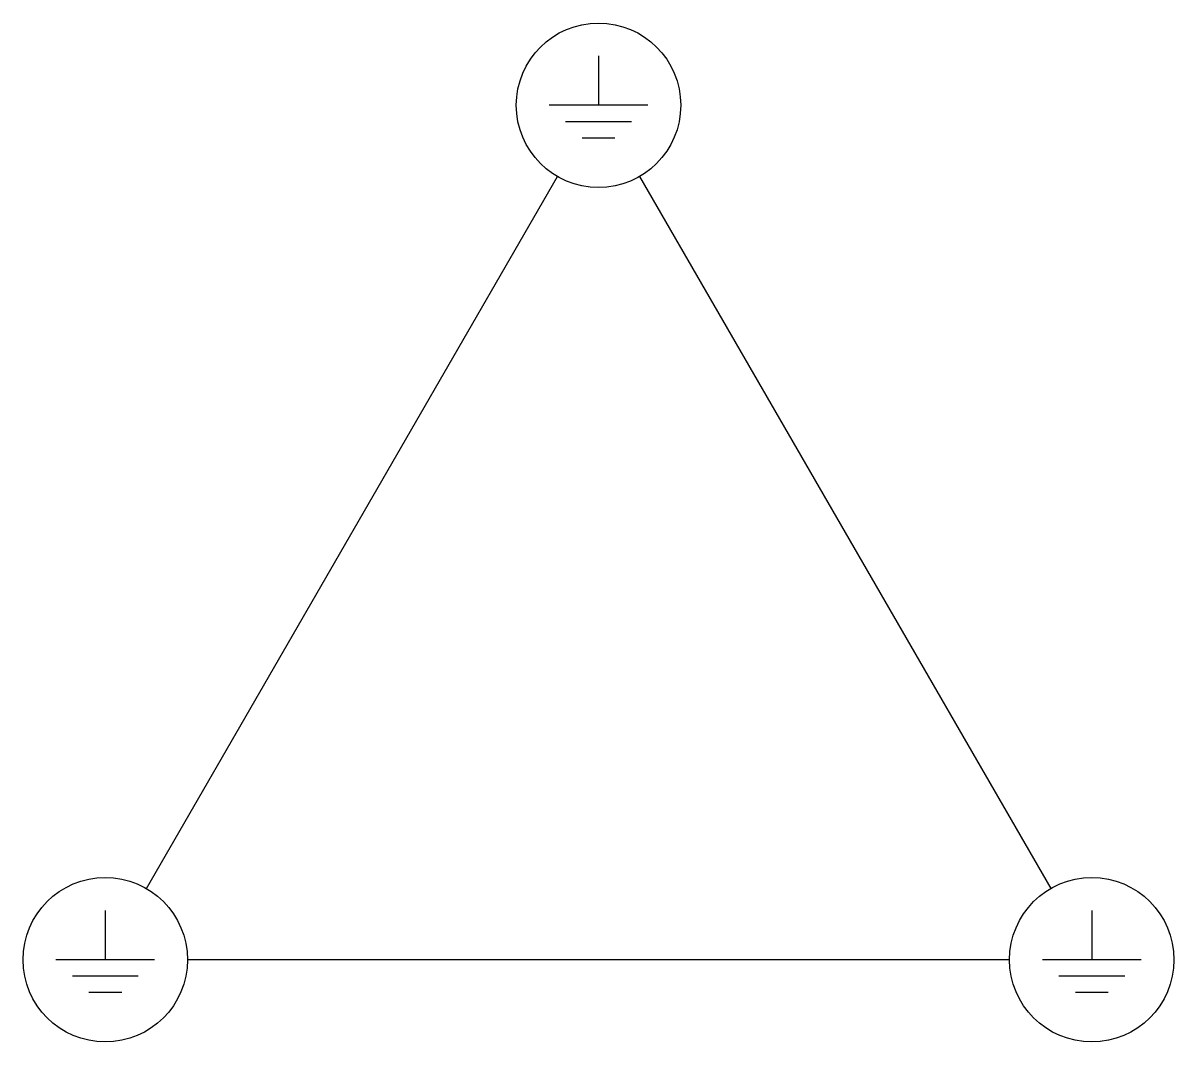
# Model space of a CAD drawing. Header units: millimetres. Extents: x -6827.84 to -6824.34, y -892.02 to -888.92.
import ezdxf

# ---------------------------------------------------------------- set-up
doc = ezdxf.new("R2010")
doc.units = ezdxf.units.MM
doc.layers.add('Ltype_para-raio', color=4, linetype='PRAIO')
doc.layers.add('Spda_símbolos', color=2, linetype='Continuous')
doc.linetypes.add('PARA-RAIO', pattern='A,0.3,-0.2,["/",Standard,S=0.1,R=0,X=-0.1,Y=-0.05],-0.065', length=0.565)
doc.linetypes.add('PRAIO', pattern='A,0.5,-0.15,["/",Standard,S=0.15,R=0,X=-0.1,Y=-0.075],-0.05', length=0.7)

msp = doc.modelspace()

# ---------------------------------------------------------------- linework, layer by layer
at = {"layer": 'Ltype_para-raio'}
for p, q in [((-6827.4683, -891.5546), (-6826.2183, -889.3895)), ((-6825.9683, -889.3895), (-6824.7183, -891.5546)), ((-6824.8433, -891.7711), (-6827.3433, -891.7711))]:
    msp.add_line(p, q, dxfattribs=at)
at = {"layer": 'Spda_símbolos', "color": 4}
for p, q in [((-6826.0933, -889.023), (-6826.0933, -889.173)), ((-6827.5933, -891.6211), (-6827.5933, -891.7711)), ((-6824.5933, -891.6211), (-6824.5933, -891.7711))]:
    msp.add_line(p, q, dxfattribs=at)
at = {"layer": 'Spda_símbolos', "color": 3}
for p, q in [((-6825.9433, -889.173), (-6826.2433, -889.173)), ((-6825.9933, -889.223), (-6826.1933, -889.223)), ((-6826.0433, -889.273), (-6826.1433, -889.273)), ((-6827.4433, -891.7711), (-6827.7433, -891.7711)), ((-6824.4433, -891.7711), (-6824.7433, -891.7711)), ((-6827.4933, -891.8211), (-6827.6933, -891.8211)), ((-6824.4933, -891.8211), (-6824.6933, -891.8211)), ((-6827.5433, -891.8711), (-6827.6433, -891.8711)), ((-6824.5433, -891.8711), (-6824.6433, -891.8711))]:
    msp.add_line(p, q, dxfattribs=at)
at = {"layer": 'Spda_símbolos', "color": 1, "linetype": 'PARA-RAIO'}
msp.add_line((-6826.0933, -889.173), (-6826.0933, -889.173), dxfattribs=at)
at = {"layer": 'Spda_símbolos', "color": 4}
for centre in [(-6826.0933, -889.173), (-6827.5933, -891.7711), (-6824.5933, -891.7711)]:
    msp.add_circle(centre, 0.25, dxfattribs=at)

doc.saveas('drawing.dxf')
